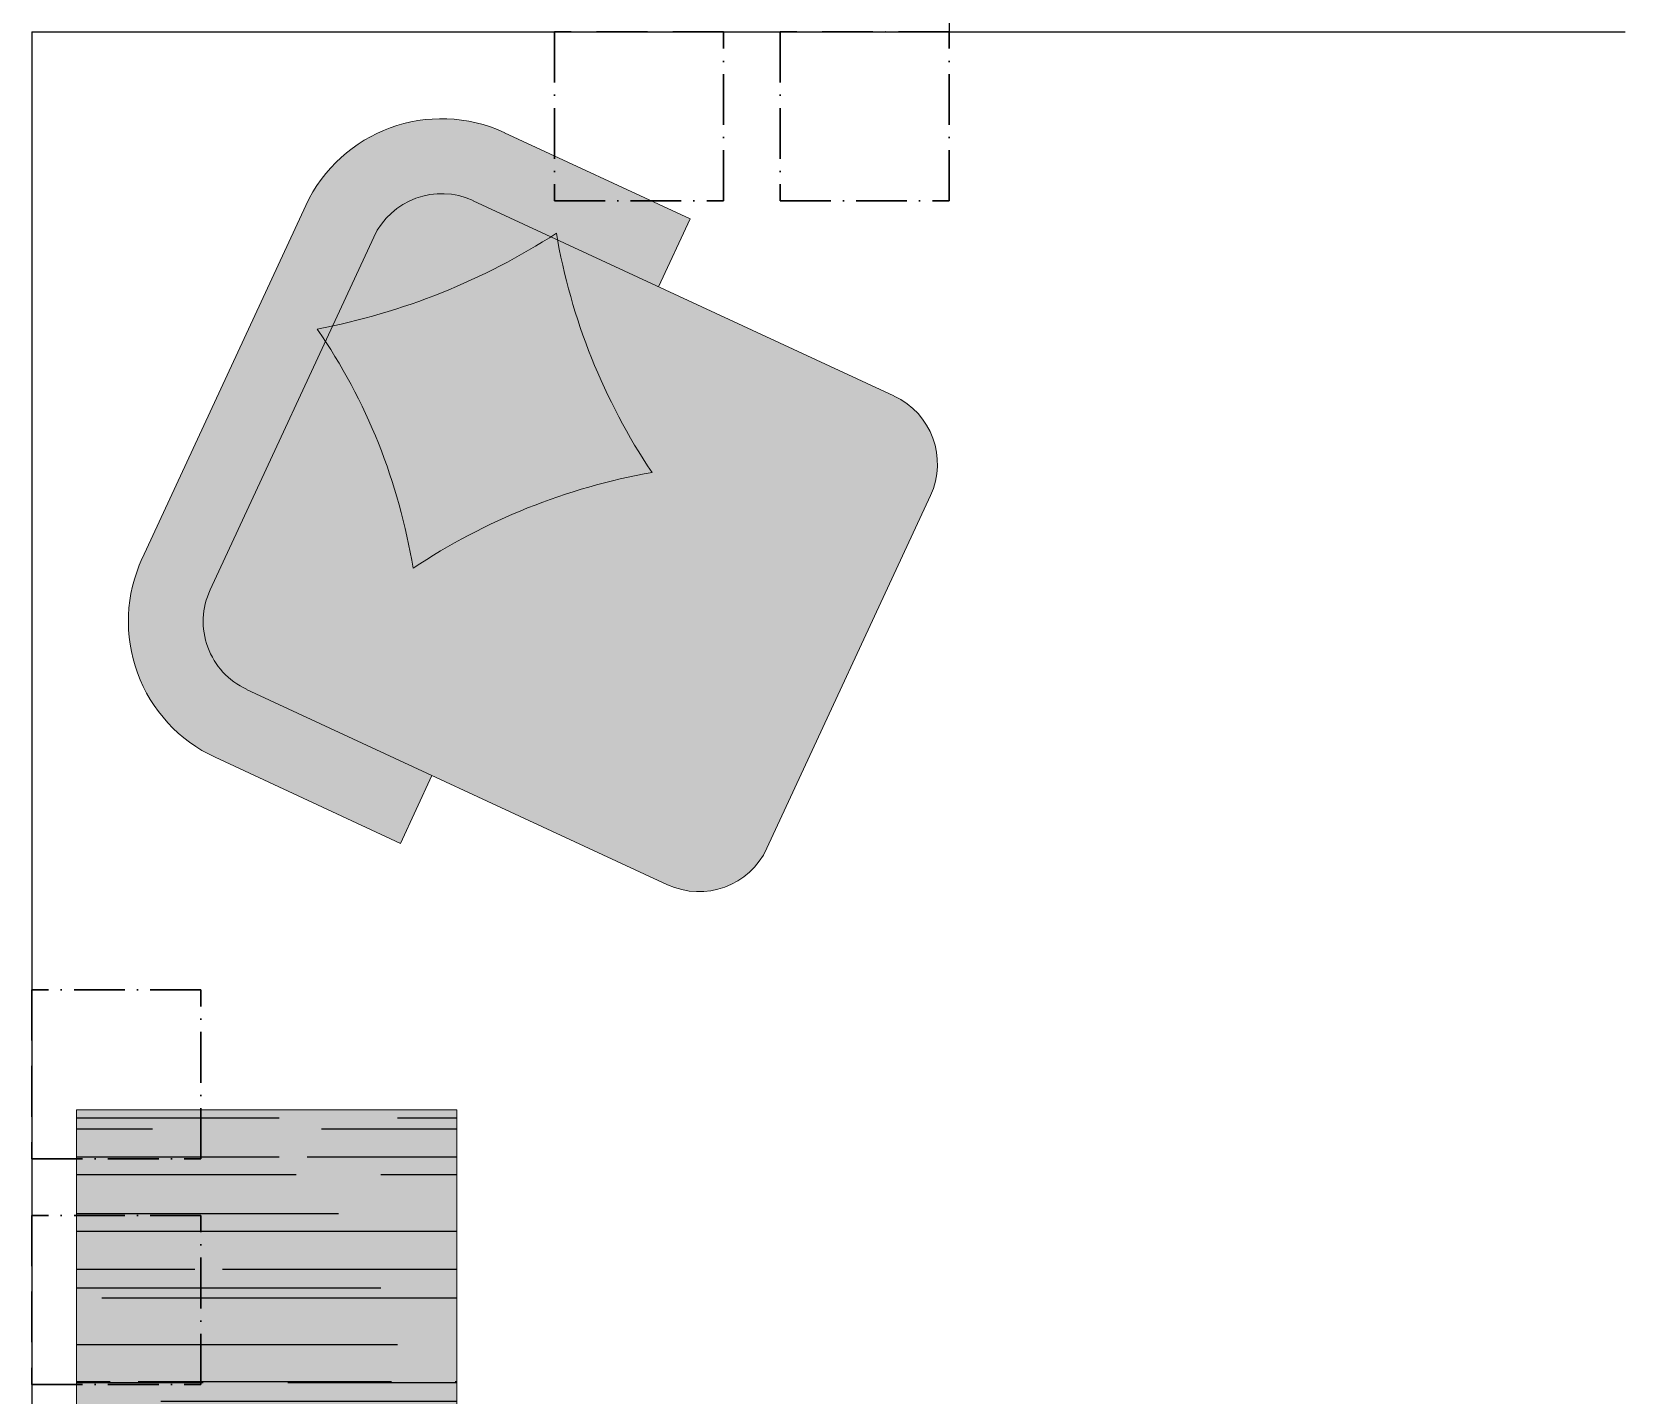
# Model space of a CAD drawing. Header units: millimetres. Extents: x -16811 to 32579, y 147992 to 176118.
# Drawn here: x -7027 to -5141, y 159604 to 161217 of the extents above; entities that cross this region are included whole.
import ezdxf

# ---------------------------------------------------------------- set-up
doc = ezdxf.new("R2010")
doc.units = ezdxf.units.MM
doc.header["$MEASUREMENT"] = 0
doc.linetypes.add('ACAD_ISO10W100', pattern=[18, 12, -3, 0, -3])
doc.layers.add('0[12345]', color=6, linetype='ACAD_ISO10W100', lineweight=30, plot=False)
for name, color, linetype in [('Door[12345]', 8, 'Continuous'), ('Hatching[12345]', 7, 'Continuous'), ('Wall[12345]', 7, 'Continuous')]:
    doc.layers.add(name, color=color, linetype=linetype)
doc.layers.add('Furniture[12345]', color=7, linetype='Continuous', lineweight=20)

msp = doc.modelspace()

# ---------------------------------------------------------------- hatches: boundary and pattern name
at = {"layer": 'Hatching[12345]'}
h = msp.add_hatch(color=254, dxfattribs=at)
h.set_gradient(color1=(249, 237, 210), color2=(246, 230, 192), rotation=180, one_color=1, tint=0.86, name='INVSPHERICAL')
h.paths.add_polyline_path([(-6467.2, 161097.3, 0.41452), (-6702.6, 161011, -0.000261), (-6702.5, 161011.1), (-6896.1, 160593.8, 0.414214), (-6809.9, 160358.5), (-6590.4, 160256.7), (-6553.2, 160337.1), (-6772.6, 160438.9, -0.414219), (-6815.7, 160556.6), (-6679.3, 160850.6, 0.006255), (-6688.9, 160865.1, 0.005783), (-6670.9, 160868.7), (-6622.1, 160973.8, -0.414214), (-6504.4, 161016.9), (-6412.4, 160974.2, 0.002396), (-6406, 160978.3, 0.002695), (-6404.6, 160970.6), (-6285, 160915.1), (-6247.7, 160995.5)])
h = msp.add_hatch(color=254, dxfattribs=at)
h.set_gradient(color1=(249, 237, 210), color2=(246, 230, 192), rotation=180, one_color=1, tint=0.86, name='INVSPHERICAL')
h.paths.add_polyline_path([(-5963.2, 160668.2, 0.413316), (-6006, 160785.7), (-6404.6, 160970.6, 0.103147), (-6292.7, 160695.4, 0.103741), (-6575.6, 160582.1, 0.10483), (-6679.3, 160850.6), (-6815.7, 160556.6, 0.414209), (-6772.6, 160438.9), (-6274.4, 160207.8, 0.412595), (-6157, 160250.4)])
h.paths.add_polyline_path([(-6412.4, 160974.2), (-6504.4, 161016.9, 0.414011), (-6622.1, 160973.9, 0.000047), (-6622.1, 160973.9, 0.00006), (-6622.1, 160973.9, 0.000066), (-6622.1, 160973.8), (-6670.9, 160868.7, 0.088386)])
h = msp.add_hatch(color=9, dxfattribs=at)
h.set_gradient(color1=(208, 197, 154), color2=(213, 203, 165), one_color=1, tint=0.74, name='SPHERICAL')
h.paths.add_polyline_path([(-6406, 160978.3, -0.055292), (-6563, 160900), (-6563, 160938.7, 0.045732), (-6429.8, 160996.8), (-6375.7, 160996.8, 0.095635), (-6267.9, 160742.8, 0.016586), (-6316.1, 160732.7, -0.090586)])
h.paths.add_polyline_path([(-6429.8, 160996.8, 0.017765), (-6381.2, 161025.8, 0.010134), (-6375.7, 160996.8)])
h.paths.add_polyline_path([(-6640.6, 160875.8, 0.015706), (-6664.2, 160912.5, 0.032885), (-6563, 160938.7), (-6563, 160900, -0.025567)])
h = msp.add_hatch(color=155, dxfattribs=at)
h.set_gradient(color1=(77, 116, 179), color2=(119, 149, 197), one_color=1, tint=0.62, name='SPHERICAL')
h.paths.add_polyline_path([(-6575.6, 160582.1, 0.111158), (-6688.9, 160865.1, 0.096635), (-6406, 160978.4, 0.105872), (-6292.7, 160695.4, 0.103741)])
at = {"layer": 'Hatching[12345]', "true_color": 0x946247}
h = msp.add_hatch(dxfattribs=at)
h.set_pattern_fill('AR-RROOF', color=25, scale=100, style=0)
h.set_pattern_definition([(180, (118575.92, 33618.41), (-220, 100), [1500, -200, 500, -100]), (180, (118442.92, 33668.41), (100, 133), [300, -33, 600, -75]), (180, (118525.915, 33703.414), (-520, 67), [800, -140, 400, -100])])
h.paths.add_polyline_path([(-6973.8, 159941.6), (-6523.8, 159941.6), (-6523.8, 159491.6), (-6973.8, 159491.6)])
at = {"layer": 'Hatching[12345]'}
h = msp.add_hatch(color=29, dxfattribs=at)
h.set_gradient(color1=(87, 49, 41), color2=(101, 56, 47), one_color=1, tint=0.29)
h.paths.add_polyline_path([(-6973.8, 159941.5), (-6523.8, 159941.5), (-6523.8, 159491.5), (-6973.8, 159491.5)])

# ---------------------------------------------------------------- linework, layer by layer
at = {"layer": '0[12345]', "ltscale": 5}
for points in [[(-6408.2, 161016.6), (-6208.2, 161016.6), (-6208.2, 161216.6), (-6408.2, 161216.6)], [(-6141.2, 161016.6), (-5941.2, 161016.6), (-5941.2, 161216.6), (-6141.2, 161216.6)], [(-7026.7, 159883.5), (-6826.7, 159883.5), (-6826.7, 160083.5), (-7026.7, 160083.5)], [(-7026.7, 159616.6), (-6826.7, 159616.6), (-6826.7, 159816.6), (-7026.7, 159816.6)]]:
    msp.add_lwpolyline(points, close=True, dxfattribs=at)
at = {"layer": 'Door[12345]', "color": 8}
msp.add_line((-5941.2, 161216.6), (-5141.2, 161216.6), dxfattribs=at)
at = {"layer": 'Furniture[12345]'}
for p, q in [((-6467.2, 161097.3), (-6247.7, 160995.5)), ((-6896.1, 160593.8), (-6702.5, 161011.1)), ((-6247.7, 160995.5), (-6285, 160915.1)), ((-6815.7, 160556.6), (-6622.1, 160973.8)), ((-6809.9, 160358.5), (-6590.4, 160256.7)), ((-6590.4, 160256.7), (-6553.2, 160337.1))]:
    msp.add_line(p, q, dxfattribs=at)
for points in [[(-6504.4, 161016.9), (-6006.5, 160786)], [(-6156.8, 160250.9), (-5963.2, 160668.2)], [(-6772.6, 160438.9), (-6274.4, 160207.8)]]:
    msp.add_lwpolyline(points, dxfattribs=at)
at = {"layer": 'Furniture[12345]', "color": 250}
msp.add_lwpolyline([(-6688.9, 160865.1, 0.096635), (-6406, 160978.3, -0.055619), (-6406, 160978.3, 0.105872), (-6292.7, 160695.4, 0.103741), (-6575.6, 160582.1, 0.111158), (-6688.9, 160865.1, 45.055396)], format="xyb", dxfattribs=at)
at = {"layer": 'Furniture[12345]'}
msp.add_lwpolyline([(-6523.8, 159491.6), (-6973.8, 159491.6), (-6973.8, 159941.6), (-6523.8, 159941.6)], close=True, dxfattribs=at)
for centre, radius, start, end in [((-6541.7, 160936.6), 177.2, 65.1139, 155.1139), ((-6541.7, 160936.6), 88.6, 65.1139, 155.1139), ((-6043.6, 160705.5), 88.6, 335.1139, 65.1139), ((-6735.3, 160519.3), 177.2, 155.1139, 245.1139), ((-6735.3, 160519.3), 88.6, 155.1139, 245.1139), ((-6237.1, 160288.2), 88.6, 245.1139, 335.1139)]:
    msp.add_arc(centre, radius, start, end, dxfattribs=at)
at = {"layer": 'Wall[12345]'}
for p, q in [((-5941.2, 161316.6), (-5941.2, 161216.6)), ((-7026.7, 161216.6), (-7026.7, 159156.6)), ((-7026.7, 161216.6), (-5941.2, 161216.6))]:
    msp.add_line(p, q, dxfattribs=at)

doc.saveas('drawing.dxf')
